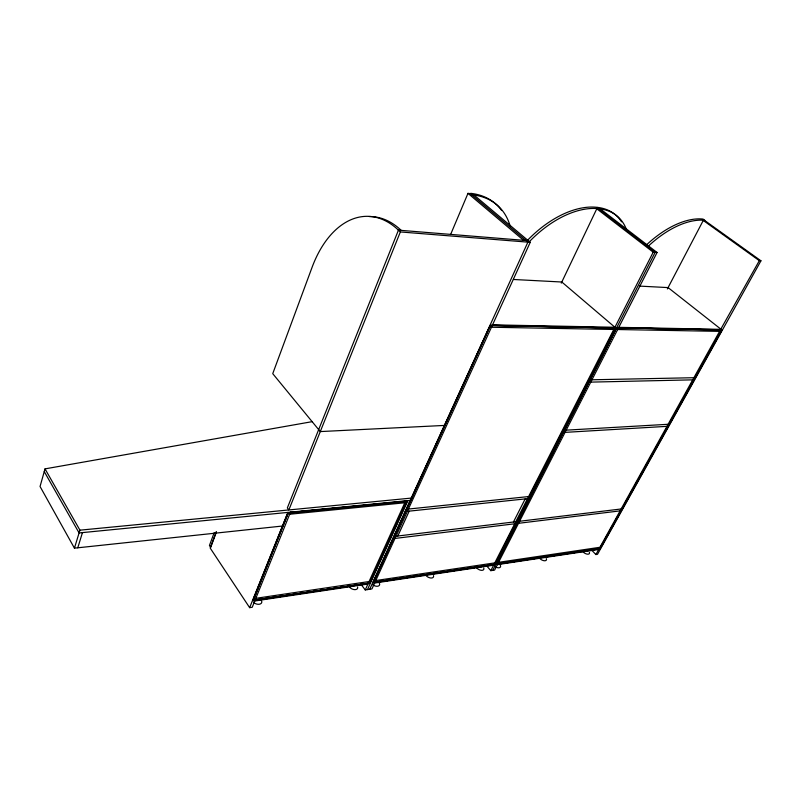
<?xml version="1.0" encoding="UTF-8"?>
<svg xmlns="http://www.w3.org/2000/svg" width="801" height="801" viewBox="0 0 801 801"><rect width="100%" height="100%" fill="white"/><g stroke="black" fill="none" stroke-linecap="round" stroke-linejoin="round"><path stroke-width="1.2" d="M312.28 421.636L45.016 468.875L40.05 486.497L74.433 548.154L282.393 526.037M74.433 548.154L79.94 530.172L45.016 468.875M77.777 547.804L82.453 532.605M214.207 532.625L209.431 545.511L210.693 547.413L216.35 532.164M216.25 531.694L210.182 548.064L249.652 607.669L252.235 607.268L290.503 512.159M249.652 607.669L287.859 512.41M444.375 425.431L320.28 431.579L272.74 373.656L312.09 267.294A103.249 63.039 -88.9 0 1 397.917 229.667L400.35 231.94L288.851 509.947L287.349 507.924L398.447 230.157L525.957 240.5M252.916 600.309L288.07 512.69L407.028 501.306L369.802 583.218L253.146 600.65L369.561 582.898L406.768 500.995M253.036 600.219L288.12 512.76L406.658 501.086L369.762 583.158L253.036 600.219L369.802 583.218M253.146 600.65L288.32 513.03L407.028 501.306M253.266 600.56L288.07 512.69M450.562 234.613L467.984 193.361L470.297 193.612L527.899 242.142L369.712 589.256M360.79 584.059L365.246 589.937L405.676 500.835M367.479 589.596L407.949 500.605M615.669 327.709L494.988 564.174L373.036 582.377L490.232 325.276L615.979 327.969L495.238 564.465L373.276 582.697L490.272 325.366L615.869 328.05L495.208 564.405L373.386 582.617M373.276 582.697L490.532 325.566L615.979 327.969M472.069 195.104L474.382 195.354L530.232 242.333L371.934 588.915L365.246 589.937M397.817 536.009L409.201 511.138M561.281 283.123L596.795 208.781L600.65 209.201L657.07 252.485L494.587 570.102L490.813 570.672L486.748 565.967M513.441 522.012L525.186 498.913M490.813 570.672L653.215 252.175L657.07 252.485M492.705 570.382L655.148 252.335L598.727 208.991M496.039 564.014L616.74 327.729L721.651 329.772L599.929 548.515L496.29 564.304L600.179 548.775L721.961 330.012L616.76 327.809L721.961 330.012M496.29 564.304L616.74 327.729M667.373 288.951L703.258 220.455L704.89 220.635L760.95 260.806L597.506 554.312L595.894 554.562L591.609 550.067M595.894 554.562L720.479 329.742L759.328 260.675L760.95 260.806M600.159 548.725L496.139 563.944L599.909 548.455L721.551 329.842M373.146 582.297L495.238 564.465M254.758 601L367.919 584.049M374.618 583.048L493.596 565.216M497.371 564.645L598.727 549.466M255.439 598.387L368.64 581.596M375.339 580.605L494.357 562.953M498.132 562.392L599.498 547.353M394.573 538.492L514.292 523.834M518.087 523.363L619.754 510.918M395.584 536.28L515.343 521.781M519.138 521.321L620.815 509.015M406.948 511.378L527.098 498.713M407.989 509.106L528.169 496.61M410.212 500.385L79.089 532.935L44.255 471.579M288.37 513.101L406.918 501.396M289.261 514.282L404.365 502.818M79.94 530.172L411.263 498.092M564.605 432.4L666.762 426.362M565.746 430.177L667.914 424.3M590.317 382.127L692.615 379.854M591.508 379.794L693.816 377.712M491.023 327.239L613.376 329.451M617.221 329.521L719.578 331.364M492.545 324.846L614.928 327.269L561.811 282.012L513.431 279.479M618.773 327.339L721.13 329.361L668.084 287.599L639.358 286.087M400.35 231.94L530.232 242.333M397.917 229.667L401.231 230.388M703.258 220.455L759.328 260.675M596.795 208.781L653.215 252.175M467.984 193.361L523.614 240.31M369.321 216.56A103.069 63.099 -88.9 0 1 400.7 229.897M261.577 600.83A5.026 3.174 21.1 0 1 259.484 604.214A5.026 3.174 21.1 0 1 253.537 602.392M357.606 587.053A4.726 2.814 24.5 0 1 354.683 589.636A4.726 2.814 24.5 0 1 349.266 586.682M500.285 565.236A4.325 2.303 28 0 1 499.534 567.649A4.325 2.303 28 0 1 495.368 566.858M589.386 552.37A4.095 2.002 29.5 0 1 587.303 554.152A4.095 2.002 29.5 0 1 582.687 551.448M546.292 558.597A4.205 2.143 28.8 0 1 544.259 560.75A4.205 2.143 28.8 0 1 539.363 557.927M648.289 246.177A78.007 42.022 -50.1 0 1 704.84 220.355L703.048 219.073A77.907 42.063 -50.1 0 0 646.537 244.836M626.222 228.936A83.965 49.902 -49.1 0 0 599.078 208.731L597.276 207.359A83.845 49.942 -49.1 0 1 621.546 221.817M379.294 583.128A4.666 2.733 25.1 0 1 378.012 586.162A4.666 2.733 25.1 0 1 372.735 584.77M483.724 568.029A4.375 2.363 27.7 0 1 481.531 570.332A4.375 2.363 27.7 0 1 476.475 567.639M433.471 575.609A4.506 2.533 26.6 0 1 430.618 577.992A4.506 2.533 26.6 0 1 425.461 574.647M528.73 242.333A83.985 49.932 -49.1 0 1 598.647 208.691L596.855 207.309A83.875 49.972 -49.1 0 0 526.988 240.871M510.257 226.543A91.154 60.115 -47.1 0 0 472.46 194.823L470.688 193.331A91.024 60.155 -47.1 0 1 501.716 210.553"/></g></svg>
